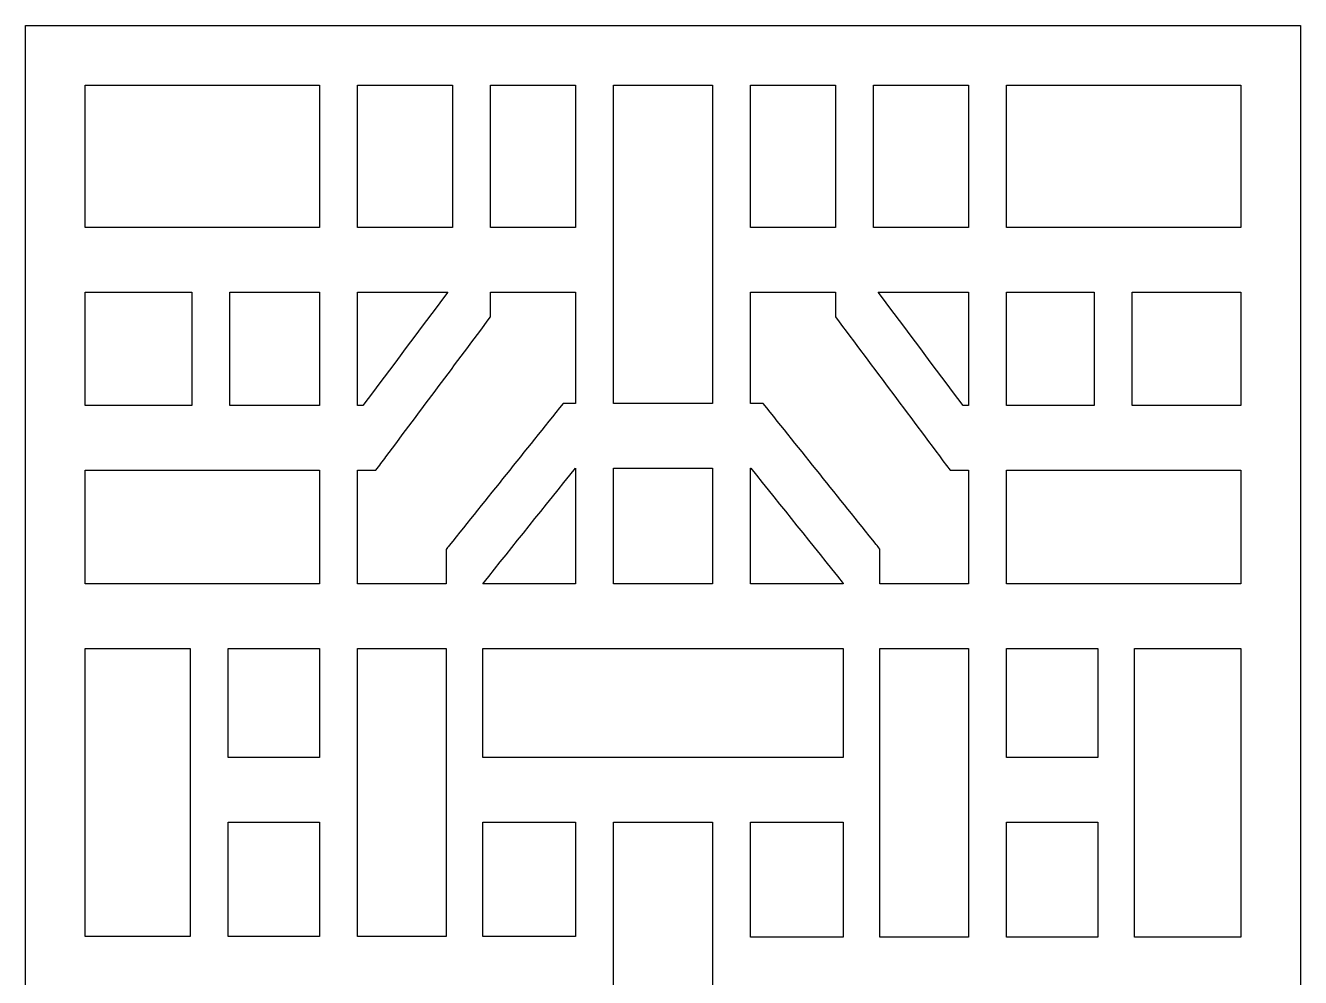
# Model space of a CAD drawing. Header units: centimetres. Extents: x 7.81 to 12.93, y -0.75 to 9.
# Drawn here: x 7.81 to 12.93, y 5.18 to 9 of the extents above; entities that cross this region are included whole.
import ezdxf

# ---------------------------------------------------------------- set-up
doc = ezdxf.new("R2010")
doc.units = ezdxf.units.CM
doc.header["$MEASUREMENT"] = 0
doc.layers.add('layer 1', color=7, linetype='Continuous')

msp = doc.modelspace()

# ---------------------------------------------------------------- linework, layer by layer
at = {"layer": 'layer 1', "color": 250, "lineweight": 30}
for points, knots in [([(12.92771, 4.11537), (12.92771, 4.11537), (12.92771, 4.13556), (12.92771, 4.13556), (12.92771, 4.13556), (12.92771, 4.13556), (12.92771, 9.00077), (12.92771, 9.00077), (12.92771, 9.00077), (11.22116, 9.00077), (9.51461, 9.00077), (7.80806, 9.00077), (7.80806, 9.00077), (7.80806, 9.00077), (7.80806, 4.13556), (7.80806, 4.13556), (7.80806, 4.13556), (7.80806, 4.13556), (7.80806, 4.11537), (7.80806, 4.11537), (7.80806, 4.11537), (7.80806, 4.11537), (7.80806, -0.74983), (7.80806, -0.74983), (7.80806, -0.74983), (9.51461, -0.74983), (11.22116, -0.74983), (12.92771, -0.74983), (12.92771, -0.74983), (12.92771, -0.74983), (12.92771, 4.11537), (12.92771, 4.11537)], [0, 0, 0, 0, 0.1111111, 0.1111111, 0.1111111, 0.1111111, 0.2222222, 0.2222222, 0.2222222, 0.2222222, 0.3333333, 0.3333333, 0.3333333, 0.3333333, 0.4444444, 0.4444444, 0.4444444, 0.4444444, 0.5555556, 0.5555556, 0.5555556, 0.5555556, 0.6666667, 0.6666667, 0.6666667, 0.6666667, 0.7777778, 0.7777778, 0.7777778, 0.7777778, 1, 1, 1, 1]), ([(8.98843, 8.76124), (8.67481, 8.76124), (8.36119, 8.76124), (8.04758, 8.76124), (8.04758, 8.76124), (8.04758, 8.57053), (8.04758, 8.37982), (8.04758, 8.18911), (8.04758, 8.18911), (8.36119, 8.18911), (8.67481, 8.18911), (8.98843, 8.18911), (8.98843, 8.18911), (8.98843, 8.37982), (8.98843, 8.57053), (8.98843, 8.76124)], [0, 0, 0, 0, 0.2, 0.2, 0.2, 0.2, 0.4, 0.4, 0.4, 0.4, 0.6, 0.6, 0.6, 0.6, 1, 1, 1, 1]), ([(9.52316, 8.76124), (9.39571, 8.76124), (9.26826, 8.76124), (9.14081, 8.76124), (9.14081, 8.76124), (9.14081, 8.57053), (9.14081, 8.37982), (9.14081, 8.18911), (9.14081, 8.18911), (9.26826, 8.18911), (9.39571, 8.18911), (9.52316, 8.18911), (9.52316, 8.18911), (9.52316, 8.37982), (9.52316, 8.57053), (9.52316, 8.76124)], [0, 0, 0, 0, 0.2, 0.2, 0.2, 0.2, 0.4, 0.4, 0.4, 0.4, 0.6, 0.6, 0.6, 0.6, 1, 1, 1, 1]), ([(10.0168, 8.76124), (9.90305, 8.76124), (9.7893, 8.76124), (9.67555, 8.76124), (9.67555, 8.76124), (9.67555, 8.57053), (9.67555, 8.37982), (9.67555, 8.18911), (9.67555, 8.18911), (9.7893, 8.18911), (9.90305, 8.18911), (10.0168, 8.18911), (10.0168, 8.18911), (10.0168, 8.37982), (10.0168, 8.57053), (10.0168, 8.76124)], [0, 0, 0, 0, 0.2, 0.2, 0.2, 0.2, 0.4, 0.4, 0.4, 0.4, 0.6, 0.6, 0.6, 0.6, 1, 1, 1, 1]), ([(10.56662, 8.76124), (10.43414, 8.76124), (10.30166, 8.76124), (10.16918, 8.76124), (10.16918, 8.76124), (10.16918, 8.33496), (10.16918, 7.90867), (10.16918, 7.48238), (10.16918, 7.48238), (10.30166, 7.48238), (10.43414, 7.48238), (10.56662, 7.48238), (10.56662, 7.48238), (10.56662, 7.90867), (10.56662, 8.33496), (10.56662, 8.76124)], [0, 0, 0, 0, 0.2, 0.2, 0.2, 0.2, 0.4, 0.4, 0.4, 0.4, 0.6, 0.6, 0.6, 0.6, 1, 1, 1, 1]), ([(11.06022, 8.76124), (10.94649, 8.76124), (10.83275, 8.76124), (10.71901, 8.76124), (10.71901, 8.76124), (10.71901, 8.57053), (10.71901, 8.37982), (10.71901, 8.18911), (10.71901, 8.18911), (10.83275, 8.18911), (10.94649, 8.18911), (11.06022, 8.18911), (11.06022, 8.18911), (11.06022, 8.37982), (11.06022, 8.57053), (11.06022, 8.76124)], [0, 0, 0, 0, 0.2, 0.2, 0.2, 0.2, 0.4, 0.4, 0.4, 0.4, 0.6, 0.6, 0.6, 0.6, 1, 1, 1, 1]), ([(11.59496, 8.76124), (11.46751, 8.76124), (11.34006, 8.76124), (11.21261, 8.76124), (11.21261, 8.76124), (11.21261, 8.57053), (11.21261, 8.37982), (11.21261, 8.18911), (11.21261, 8.18911), (11.34006, 8.18911), (11.46751, 8.18911), (11.59496, 8.18911), (11.59496, 8.18911), (11.59496, 8.37982), (11.59496, 8.57053), (11.59496, 8.76124)], [0, 0, 0, 0, 0.2, 0.2, 0.2, 0.2, 0.4, 0.4, 0.4, 0.4, 0.6, 0.6, 0.6, 0.6, 1, 1, 1, 1]), ([(12.68819, 8.18911), (12.68819, 8.37982), (12.68819, 8.57053), (12.68819, 8.76124), (12.68819, 8.76124), (12.37457, 8.76124), (12.06096, 8.76124), (11.74734, 8.76124), (11.74734, 8.76124), (11.74734, 8.57053), (11.74734, 8.37982), (11.74734, 8.18911), (11.74734, 8.18911), (12.06096, 8.18911), (12.37457, 8.18911), (12.68819, 8.18911)], [0, 0, 0, 0, 0.2, 0.2, 0.2, 0.2, 0.4, 0.4, 0.4, 0.4, 0.6, 0.6, 0.6, 0.6, 1, 1, 1, 1]), ([(8.04758, 7.92929), (8.04758, 7.77741), (8.04758, 7.62553), (8.04758, 7.47366), (8.04758, 7.47366), (8.19041, 7.47366), (8.33325, 7.47366), (8.47609, 7.47366), (8.47609, 7.47366), (8.47609, 7.62553), (8.47609, 7.77741), (8.47609, 7.92929), (8.47609, 7.92929), (8.33325, 7.92929), (8.19041, 7.92929), (8.04758, 7.92929)], [0, 0, 0, 0, 0.2, 0.2, 0.2, 0.2, 0.4, 0.4, 0.4, 0.4, 0.6, 0.6, 0.6, 0.6, 1, 1, 1, 1]), ([(8.98843, 7.47366), (8.98843, 7.62553), (8.98843, 7.77741), (8.98843, 7.92929), (8.98843, 7.92929), (8.86844, 7.92929), (8.74846, 7.92929), (8.62848, 7.92929), (8.62848, 7.92929), (8.62848, 7.77741), (8.62848, 7.62553), (8.62848, 7.47366), (8.62848, 7.47366), (8.74846, 7.47366), (8.86844, 7.47366), (8.98843, 7.47366)], [0, 0, 0, 0, 0.2, 0.2, 0.2, 0.2, 0.4, 0.4, 0.4, 0.4, 0.6, 0.6, 0.6, 0.6, 1, 1, 1, 1]), ([(9.14081, 7.21383), (9.14081, 7.06195), (9.14081, 6.91007), (9.14081, 6.7582), (9.14081, 6.7582), (9.25952, 6.7582), (9.37821, 6.7582), (9.49691, 6.7582), (9.49691, 6.7582), (9.49691, 6.79995), (9.49691, 6.84169), (9.49691, 6.88343), (9.49691, 6.88343), (9.49691, 6.88754), (9.49691, 6.89166), (9.49691, 6.89578), (9.49691, 6.89578), (9.50107, 6.90097), (9.50523, 6.90616), (9.50939, 6.91136), (9.50939, 6.91136), (9.66176, 7.10159), (9.81412, 7.29183), (9.96649, 7.48207), (9.96649, 7.48207), (9.96649, 7.48217), (9.96649, 7.48228), (9.96649, 7.48238), (9.96649, 7.48238), (9.96657, 7.48238), (9.96665, 7.48238), (9.96673, 7.48238), (9.96673, 7.48238), (9.98342, 7.48238), (10.00011, 7.48238), (10.0168, 7.48238), (10.0168, 7.48238), (10.0168, 7.63135), (10.0168, 7.78032), (10.0168, 7.92929), (10.0168, 7.92929), (9.90305, 7.92929), (9.7893, 7.92929), (9.67555, 7.92929), (9.67555, 7.92929), (9.67555, 7.8962), (9.67555, 7.86312), (9.67555, 7.83004), (9.67555, 7.83004), (9.53554, 7.64267), (9.39553, 7.45531), (9.25552, 7.26793), (9.25552, 7.26793), (9.24204, 7.2499), (9.22857, 7.23186), (9.2151, 7.21383), (9.2151, 7.21383), (9.21137, 7.21383), (9.20764, 7.21383), (9.20392, 7.21383), (9.20392, 7.21383), (9.18288, 7.21383), (9.16185, 7.21383), (9.14081, 7.21383)], [0, 0, 0, 0, 0.0588235, 0.0588235, 0.0588235, 0.0588235, 0.1176471, 0.1176471, 0.1176471, 0.1176471, 0.1764706, 0.1764706, 0.1764706, 0.1764706, 0.2352941, 0.2352941, 0.2352941, 0.2352941, 0.2941176, 0.2941176, 0.2941176, 0.2941176, 0.3529412, 0.3529412, 0.3529412, 0.3529412, 0.4117647, 0.4117647, 0.4117647, 0.4117647, 0.4705882, 0.4705882, 0.4705882, 0.4705882, 0.5294118, 0.5294118, 0.5294118, 0.5294118, 0.5882353, 0.5882353, 0.5882353, 0.5882353, 0.6470588, 0.6470588, 0.6470588, 0.6470588, 0.7058824, 0.7058824, 0.7058824, 0.7058824, 0.7647059, 0.7647059, 0.7647059, 0.7647059, 0.8235294, 0.8235294, 0.8235294, 0.8235294, 0.8823529, 0.8823529, 0.8823529, 0.8823529, 1, 1, 1, 1]), ([(9.14081, 7.92929), (9.14081, 7.77741), (9.14081, 7.62553), (9.14081, 7.47366), (9.14081, 7.47366), (9.14817, 7.47366), (9.15553, 7.47366), (9.16289, 7.47366), (9.16289, 7.47366), (9.27638, 7.62553), (9.38986, 7.77741), (9.50335, 7.92929), (9.50335, 7.92929), (9.38251, 7.92929), (9.26165, 7.92929), (9.14081, 7.92929)], [0, 0, 0, 0, 0.2, 0.2, 0.2, 0.2, 0.4, 0.4, 0.4, 0.4, 0.6, 0.6, 0.6, 0.6, 1, 1, 1, 1]), ([(11.22411, 6.91554), (11.22903, 6.9094), (11.23394, 6.90326), (11.23886, 6.89712), (11.23886, 6.89712), (11.23886, 6.85081), (11.23886, 6.80451), (11.23886, 6.7582), (11.23886, 6.7582), (11.35756, 6.7582), (11.47626, 6.7582), (11.59496, 6.7582), (11.59496, 6.7582), (11.59496, 6.91007), (11.59496, 7.06195), (11.59496, 7.21383), (11.59496, 7.21383), (11.5702, 7.21383), (11.54544, 7.21383), (11.52068, 7.21383), (11.52068, 7.21383), (11.36719, 7.41923), (11.21371, 7.62464), (11.06022, 7.83004), (11.06022, 7.83004), (11.06022, 7.86312), (11.06022, 7.8962), (11.06022, 7.92929), (11.06022, 7.92929), (10.94649, 7.92929), (10.83275, 7.92929), (10.71901, 7.92929), (10.71901, 7.92929), (10.71901, 7.78032), (10.71901, 7.63135), (10.71901, 7.48238), (10.71901, 7.48238), (10.73605, 7.48238), (10.75308, 7.48238), (10.77012, 7.48238), (10.77012, 7.48238), (10.92145, 7.29343), (11.07278, 7.10448), (11.22411, 6.91554)], [0, 0, 0, 0, 0.0833333, 0.0833333, 0.0833333, 0.0833333, 0.1666667, 0.1666667, 0.1666667, 0.1666667, 0.25, 0.25, 0.25, 0.25, 0.3333333, 0.3333333, 0.3333333, 0.3333333, 0.4166667, 0.4166667, 0.4166667, 0.4166667, 0.5, 0.5, 0.5, 0.5, 0.5833333, 0.5833333, 0.5833333, 0.5833333, 0.6666667, 0.6666667, 0.6666667, 0.6666667, 0.75, 0.75, 0.75, 0.75, 0.8333333, 0.8333333, 0.8333333, 0.8333333, 1, 1, 1, 1]), ([(11.59496, 7.47366), (11.59496, 7.62553), (11.59496, 7.77741), (11.59496, 7.92929), (11.59496, 7.92929), (11.47412, 7.92929), (11.35327, 7.92929), (11.23242, 7.92929), (11.23242, 7.92929), (11.34591, 7.77741), (11.4594, 7.62553), (11.57289, 7.47366), (11.57289, 7.47366), (11.58024, 7.47366), (11.5876, 7.47366), (11.59496, 7.47366)], [0, 0, 0, 0, 0.2, 0.2, 0.2, 0.2, 0.4, 0.4, 0.4, 0.4, 0.6, 0.6, 0.6, 0.6, 1, 1, 1, 1]), ([(11.74734, 7.92929), (11.74734, 7.77741), (11.74734, 7.62553), (11.74734, 7.47366), (11.74734, 7.47366), (11.86456, 7.47366), (11.98178, 7.47366), (12.09899, 7.47366), (12.09899, 7.47366), (12.09899, 7.62553), (12.09899, 7.77741), (12.09899, 7.92929), (12.09899, 7.92929), (11.98178, 7.92929), (11.86456, 7.92929), (11.74734, 7.92929)], [0, 0, 0, 0, 0.2, 0.2, 0.2, 0.2, 0.4, 0.4, 0.4, 0.4, 0.6, 0.6, 0.6, 0.6, 1, 1, 1, 1]), ([(12.68819, 7.47366), (12.68819, 7.62553), (12.68819, 7.77741), (12.68819, 7.92929), (12.68819, 7.92929), (12.54259, 7.92929), (12.39699, 7.92929), (12.25138, 7.92929), (12.25138, 7.92929), (12.25138, 7.77741), (12.25138, 7.62553), (12.25138, 7.47366), (12.25138, 7.47366), (12.39699, 7.47366), (12.54259, 7.47366), (12.68819, 7.47366)], [0, 0, 0, 0, 0.2, 0.2, 0.2, 0.2, 0.4, 0.4, 0.4, 0.4, 0.6, 0.6, 0.6, 0.6, 1, 1, 1, 1]), ([(10.0168, 6.7582), (10.0168, 6.91298), (10.0168, 7.06777), (10.0168, 7.22255), (10.0168, 7.22255), (10.01672, 7.22255), (10.01664, 7.22255), (10.01656, 7.22255), (10.01656, 7.22255), (9.89259, 7.06777), (9.76862, 6.91298), (9.64465, 6.7582), (9.64465, 6.7582), (9.7687, 6.7582), (9.89275, 6.7582), (10.0168, 6.7582)], [0, 0, 0, 0, 0.2, 0.2, 0.2, 0.2, 0.4, 0.4, 0.4, 0.4, 0.6, 0.6, 0.6, 0.6, 1, 1, 1, 1]), ([(10.56662, 6.7582), (10.56662, 6.91298), (10.56662, 7.06777), (10.56662, 7.22255), (10.56662, 7.22255), (10.43414, 7.22255), (10.30166, 7.22255), (10.16918, 7.22255), (10.16918, 7.22255), (10.16918, 7.06777), (10.16918, 6.91298), (10.16918, 6.7582), (10.16918, 6.7582), (10.30166, 6.7582), (10.43414, 6.7582), (10.56662, 6.7582)], [0, 0, 0, 0, 0.2, 0.2, 0.2, 0.2, 0.4, 0.4, 0.4, 0.4, 0.6, 0.6, 0.6, 0.6, 1, 1, 1, 1]), ([(11.09115, 6.7582), (11.09115, 6.75864), (11.09115, 6.75906), (11.09115, 6.7595), (11.09115, 6.7595), (10.96753, 6.91385), (10.84392, 7.06821), (10.72029, 7.22255), (10.72029, 7.22255), (10.71986, 7.22255), (10.71944, 7.22255), (10.71901, 7.22255), (10.71901, 7.22255), (10.71901, 7.06777), (10.71901, 6.91298), (10.71901, 6.7582), (10.71901, 6.7582), (10.84306, 6.7582), (10.96711, 6.7582), (11.09115, 6.7582)], [0, 0, 0, 0, 0.1666667, 0.1666667, 0.1666667, 0.1666667, 0.3333333, 0.3333333, 0.3333333, 0.3333333, 0.5, 0.5, 0.5, 0.5, 0.6666667, 0.6666667, 0.6666667, 0.6666667, 1, 1, 1, 1]), ([(8.04758, 7.21383), (8.04758, 7.06195), (8.04758, 6.91007), (8.04758, 6.7582), (8.04758, 6.7582), (8.36119, 6.7582), (8.67481, 6.7582), (8.98843, 6.7582), (8.98843, 6.7582), (8.98843, 6.91007), (8.98843, 7.06195), (8.98843, 7.21383), (8.98843, 7.21383), (8.67481, 7.21383), (8.36119, 7.21383), (8.04758, 7.21383)], [0, 0, 0, 0, 0.2, 0.2, 0.2, 0.2, 0.4, 0.4, 0.4, 0.4, 0.6, 0.6, 0.6, 0.6, 1, 1, 1, 1]), ([(12.68819, 6.7582), (12.68819, 6.91007), (12.68819, 7.06195), (12.68819, 7.21383), (12.68819, 7.21383), (12.37457, 7.21383), (12.06096, 7.21383), (11.74734, 7.21383), (11.74734, 7.21383), (11.74734, 7.06195), (11.74734, 6.91007), (11.74734, 6.7582), (11.74734, 6.7582), (12.06096, 6.7582), (12.37457, 6.7582), (12.68819, 6.7582)], [0, 0, 0, 0, 0.2, 0.2, 0.2, 0.2, 0.4, 0.4, 0.4, 0.4, 0.6, 0.6, 0.6, 0.6, 1, 1, 1, 1]), ([(8.04758, 6.49838), (8.04758, 6.11234), (8.04758, 5.7263), (8.04758, 5.34027), (8.04758, 5.34027), (8.18817, 5.34027), (8.32876, 5.34027), (8.46935, 5.34027), (8.46935, 5.34027), (8.46935, 5.7263), (8.46935, 6.11234), (8.46935, 6.49838), (8.46935, 6.49838), (8.32876, 6.49838), (8.18817, 6.49838), (8.04758, 6.49838)], [0, 0, 0, 0, 0.2, 0.2, 0.2, 0.2, 0.4, 0.4, 0.4, 0.4, 0.6, 0.6, 0.6, 0.6, 1, 1, 1, 1]), ([(8.98843, 6.0602), (8.98843, 6.20626), (8.98843, 6.35232), (8.98843, 6.49838), (8.98843, 6.49838), (8.8662, 6.49838), (8.74397, 6.49838), (8.62174, 6.49838), (8.62174, 6.49838), (8.62174, 6.35232), (8.62174, 6.20626), (8.62174, 6.0602), (8.62174, 6.0602), (8.74397, 6.0602), (8.8662, 6.0602), (8.98843, 6.0602)], [0, 0, 0, 0, 0.2, 0.2, 0.2, 0.2, 0.4, 0.4, 0.4, 0.4, 0.6, 0.6, 0.6, 0.6, 1, 1, 1, 1]), ([(9.14081, 6.49838), (9.14081, 6.11234), (9.14081, 5.7263), (9.14081, 5.34027), (9.14081, 5.34027), (9.25952, 5.34027), (9.37821, 5.34027), (9.49691, 5.34027), (9.49691, 5.34027), (9.49691, 5.7263), (9.49691, 6.11234), (9.49691, 6.49838), (9.49691, 6.49838), (9.37821, 6.49838), (9.25952, 6.49838), (9.14081, 6.49838)], [0, 0, 0, 0, 0.2, 0.2, 0.2, 0.2, 0.4, 0.4, 0.4, 0.4, 0.6, 0.6, 0.6, 0.6, 1, 1, 1, 1]), ([(9.64462, 6.49838), (9.64462, 6.35232), (9.64462, 6.20626), (9.64462, 6.0602), (9.64462, 6.0602), (10.12679, 6.0602), (10.60898, 6.0602), (11.09115, 6.0602), (11.09115, 6.0602), (11.09115, 6.20626), (11.09115, 6.35232), (11.09115, 6.49838), (11.09115, 6.49838), (10.60898, 6.49838), (10.12679, 6.49838), (9.64462, 6.49838)], [0, 0, 0, 0, 0.2, 0.2, 0.2, 0.2, 0.4, 0.4, 0.4, 0.4, 0.6, 0.6, 0.6, 0.6, 1, 1, 1, 1]), ([(11.23886, 6.49838), (11.23886, 6.11165), (11.23886, 5.72493), (11.23886, 5.3382), (11.23886, 5.3382), (11.35756, 5.3382), (11.47626, 5.3382), (11.59496, 5.3382), (11.59496, 5.3382), (11.59496, 5.72493), (11.59496, 6.11165), (11.59496, 6.49838), (11.59496, 6.49838), (11.47626, 6.49838), (11.35756, 6.49838), (11.23886, 6.49838)], [0, 0, 0, 0, 0.2, 0.2, 0.2, 0.2, 0.4, 0.4, 0.4, 0.4, 0.6, 0.6, 0.6, 0.6, 1, 1, 1, 1]), ([(11.74734, 6.49838), (11.74734, 6.35232), (11.74734, 6.20626), (11.74734, 6.0602), (11.74734, 6.0602), (11.86957, 6.0602), (11.99179, 6.0602), (12.11402, 6.0602), (12.11402, 6.0602), (12.11402, 6.20626), (12.11402, 6.35232), (12.11402, 6.49838), (12.11402, 6.49838), (11.99179, 6.49838), (11.86957, 6.49838), (11.74734, 6.49838)], [0, 0, 0, 0, 0.2, 0.2, 0.2, 0.2, 0.4, 0.4, 0.4, 0.4, 0.6, 0.6, 0.6, 0.6, 1, 1, 1, 1]), ([(12.68819, 5.3382), (12.68819, 5.72493), (12.68819, 6.11165), (12.68819, 6.49838), (12.68819, 6.49838), (12.54604, 6.49838), (12.40388, 6.49838), (12.26172, 6.49838), (12.26172, 6.49838), (12.26172, 6.11165), (12.26172, 5.72493), (12.26172, 5.3382), (12.26172, 5.3382), (12.40388, 5.3382), (12.54604, 5.3382), (12.68819, 5.3382)], [0, 0, 0, 0, 0.2, 0.2, 0.2, 0.2, 0.4, 0.4, 0.4, 0.4, 0.6, 0.6, 0.6, 0.6, 1, 1, 1, 1]), ([(8.62174, 5.34027), (8.74397, 5.34027), (8.8662, 5.34027), (8.98843, 5.34027), (8.98843, 5.34027), (8.98843, 5.49364), (8.98843, 5.647), (8.98843, 5.80037), (8.98843, 5.80037), (8.8662, 5.80037), (8.74397, 5.80037), (8.62174, 5.80037), (8.62174, 5.80037), (8.62174, 5.647), (8.62174, 5.49364), (8.62174, 5.34027)], [0, 0, 0, 0, 0.2, 0.2, 0.2, 0.2, 0.4, 0.4, 0.4, 0.4, 0.6, 0.6, 0.6, 0.6, 1, 1, 1, 1]), ([(9.64462, 5.80037), (9.64462, 5.647), (9.64462, 5.49364), (9.64462, 5.34027), (9.64462, 5.34027), (9.7687, 5.34027), (9.89278, 5.34027), (10.01687, 5.34027), (10.01687, 5.34027), (10.01687, 5.49364), (10.01687, 5.647), (10.01687, 5.80037), (10.01687, 5.80037), (9.89278, 5.80037), (9.7687, 5.80037), (9.64462, 5.80037)], [0, 0, 0, 0, 0.2, 0.2, 0.2, 0.2, 0.4, 0.4, 0.4, 0.4, 0.6, 0.6, 0.6, 0.6, 1, 1, 1, 1]), ([(10.16925, 5.80037), (10.16925, 5.42613), (10.16925, 5.05187), (10.16925, 4.67762), (10.16925, 4.67762), (10.25012, 4.67762), (10.33099, 4.67762), (10.41185, 4.67762), (10.41185, 4.67762), (10.43469, 4.67762), (10.45752, 4.67762), (10.48035, 4.67762), (10.48035, 4.67762), (10.5091, 4.67762), (10.53785, 4.67762), (10.56661, 4.67762), (10.56661, 4.67762), (10.56661, 4.8112), (10.56661, 4.94479), (10.56661, 5.07837), (10.56661, 5.07837), (10.56661, 5.16499), (10.56661, 5.25159), (10.56661, 5.3382), (10.56661, 5.3382), (10.56661, 5.49226), (10.56661, 5.64632), (10.56661, 5.80037), (10.56661, 5.80037), (10.43415, 5.80037), (10.30171, 5.80037), (10.16925, 5.80037)], [0, 0, 0, 0, 0.1111111, 0.1111111, 0.1111111, 0.1111111, 0.2222222, 0.2222222, 0.2222222, 0.2222222, 0.3333333, 0.3333333, 0.3333333, 0.3333333, 0.4444444, 0.4444444, 0.4444444, 0.4444444, 0.5555556, 0.5555556, 0.5555556, 0.5555556, 0.6666667, 0.6666667, 0.6666667, 0.6666667, 0.7777778, 0.7777778, 0.7777778, 0.7777778, 1, 1, 1, 1]), ([(10.71899, 5.80037), (10.71899, 5.64632), (10.71899, 5.49226), (10.71899, 5.3382), (10.71899, 5.3382), (10.84305, 5.3382), (10.9671, 5.3382), (11.09115, 5.3382), (11.09115, 5.3382), (11.09115, 5.49226), (11.09115, 5.64632), (11.09115, 5.80037), (11.09115, 5.80037), (10.9671, 5.80037), (10.84305, 5.80037), (10.71899, 5.80037)], [0, 0, 0, 0, 0.2, 0.2, 0.2, 0.2, 0.4, 0.4, 0.4, 0.4, 0.6, 0.6, 0.6, 0.6, 1, 1, 1, 1]), ([(11.74734, 5.80037), (11.74734, 5.64632), (11.74734, 5.49226), (11.74734, 5.3382), (11.74734, 5.3382), (11.86957, 5.3382), (11.99179, 5.3382), (12.11402, 5.3382), (12.11402, 5.3382), (12.11402, 5.49226), (12.11402, 5.64632), (12.11402, 5.80037), (12.11402, 5.80037), (11.99179, 5.80037), (11.86957, 5.80037), (11.74734, 5.80037)], [0, 0, 0, 0, 0.2, 0.2, 0.2, 0.2, 0.4, 0.4, 0.4, 0.4, 0.6, 0.6, 0.6, 0.6, 1, 1, 1, 1])]:
    msp.add_open_spline(points, degree=3, knots=knots, dxfattribs=at)

doc.saveas('drawing.dxf')
